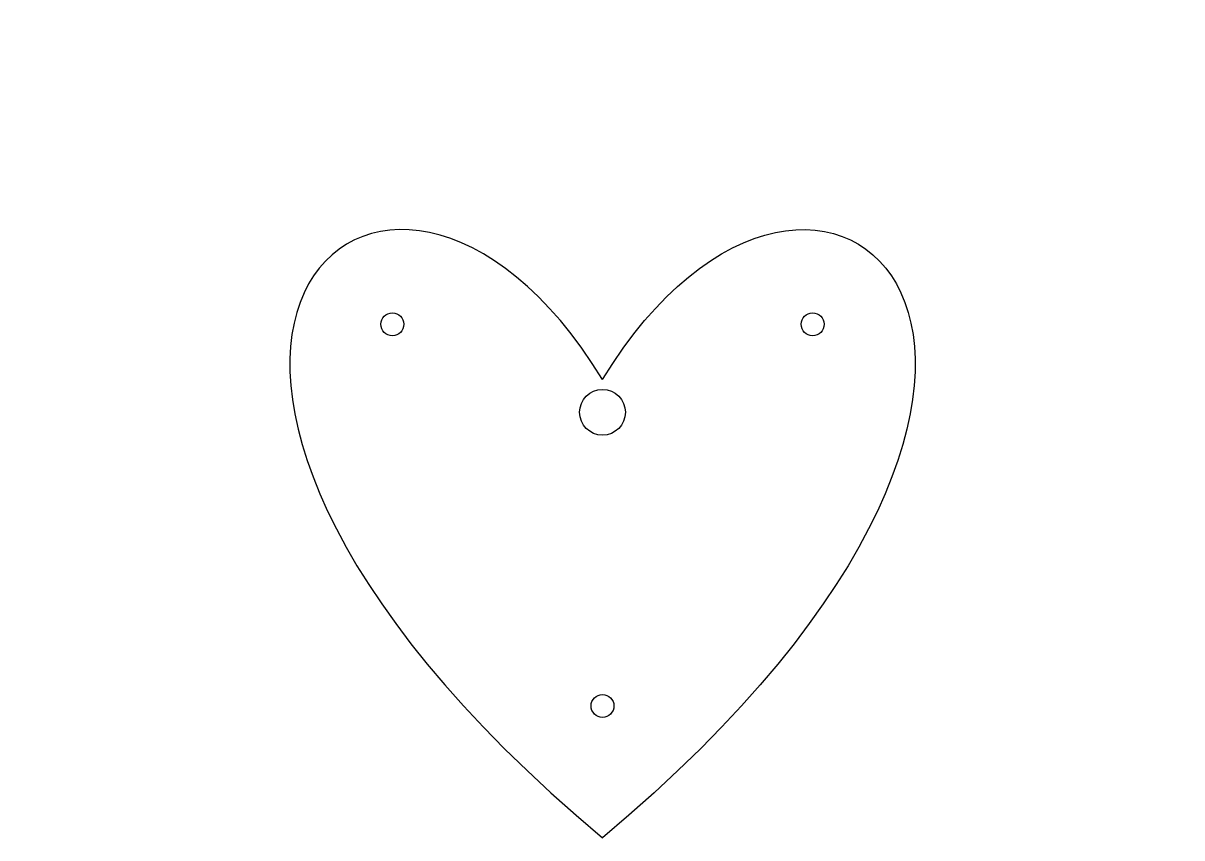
# Model space of a CAD drawing. Extents: x -101 to 101, y -80 to 62.
import ezdxf

# ---------------------------------------------------------------- set-up
doc = ezdxf.new("R2010")
doc.units = 0
doc.layers.add('Sketch', color=7, linetype='CONTINUOUS')

msp = doc.modelspace()

# ---------------------------------------------------------------- linework, layer by layer
at = {"layer": 'Sketch'}
for centre, radius in [((-36.6997, 9.6545), 2), ((36.6997, 9.6545), 2), ((0, -5.71802), 4), ((0, -56.9746), 2)]:
    msp.add_circle(centre, radius, dxfattribs=at)
for points in [[(0, 0), (-37.8325, 62.217), (-101.193, 4.79148), (0, -80)], [(0, 0), (37.8325, 62.217), (101.193, 4.79148), (0, -80)]]:
    msp.add_open_spline(points, degree=3, dxfattribs=at)

doc.saveas('drawing.dxf')
